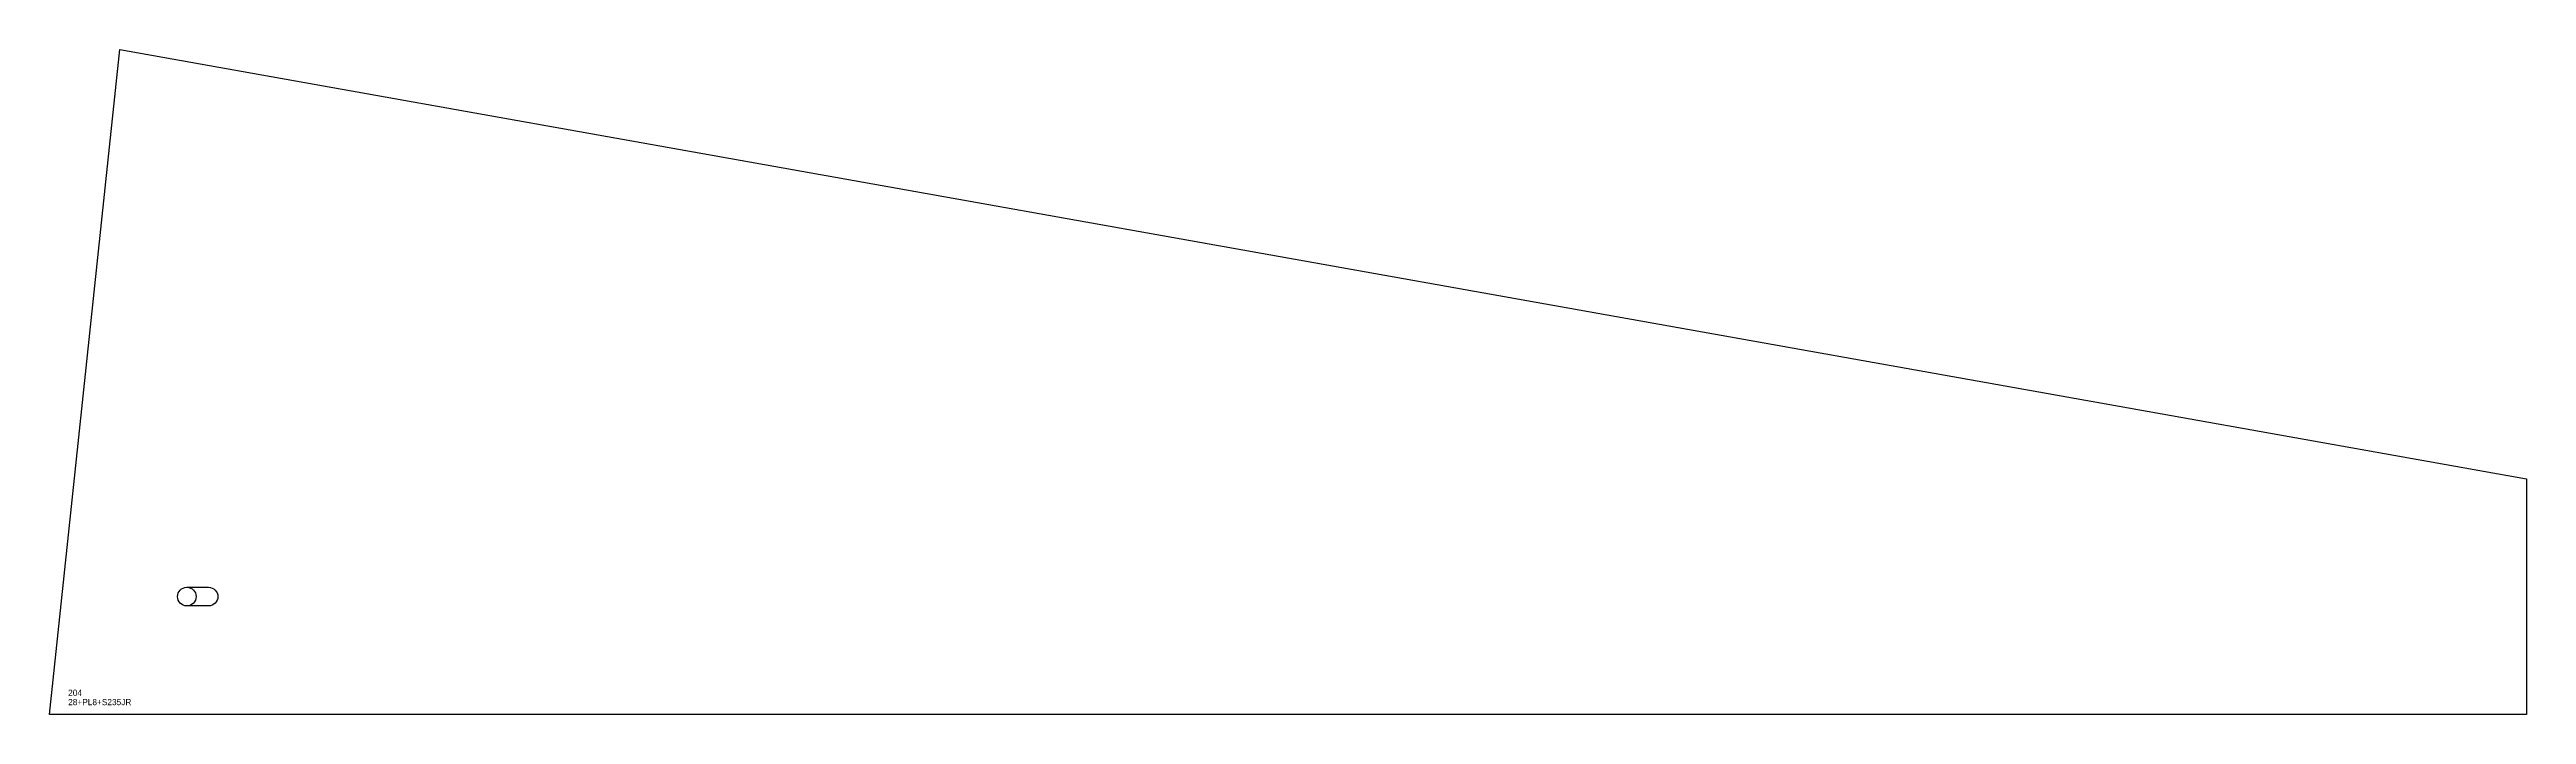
# Model space of a CAD drawing. Extents: x 0 to 3991, y 0 to 1072.
import ezdxf

# ---------------------------------------------------------------- set-up
doc = ezdxf.new("R2010")
doc.units = 0
for name, color, linetype in [('30', 7, 'CONTINUOUS'), ('CUT', 7, 'CONTINUOUS'), ('LAYOUT', 4, 'CONTINUOUS'), ('SCRIBE', 3, 'CONTINUOUS'), ('TEXT', 7, 'CONTINUOUS')]:
    doc.layers.add(name, color=color, linetype=linetype)

msp = doc.modelspace()

# ---------------------------------------------------------------- linework, layer by layer
at = {"layer": '30', "color": 7, "linetype": 'CONTINUOUS'}
for centre, radius in [((221.26, 190), 15), ((0, 0), 0)]:
    msp.add_circle(centre, radius, dxfattribs=at)
at = {"layer": 'CUT', "color": 7, "linetype": 'CONTINUOUS'}
msp.add_lwpolyline([(0, 0), (113.04, 1071.73), (3990.9, 379.84), (3990.9, 0)], close=True, dxfattribs=at)
at = {"layer": 'LAYOUT', "color": 4, "linetype": 'CONTINUOUS'}
msp.add_lwpolyline([(221.26, 175, -1), (221.26, 205), (256.26, 205, -1), (256.26, 175)], format="xyb", close=True, dxfattribs=at)

# ---------------------------------------------------------------- texts
at = {"layer": 'SCRIBE', "color": 3}
msp.add_text('204', height=10, dxfattribs=at).set_placement((30, 30))
at = {"layer": 'TEXT', "color": 7}
msp.add_text('28+PL8+S235JR', height=10, dxfattribs=at).set_placement((30, 15))

doc.saveas('drawing.dxf')
